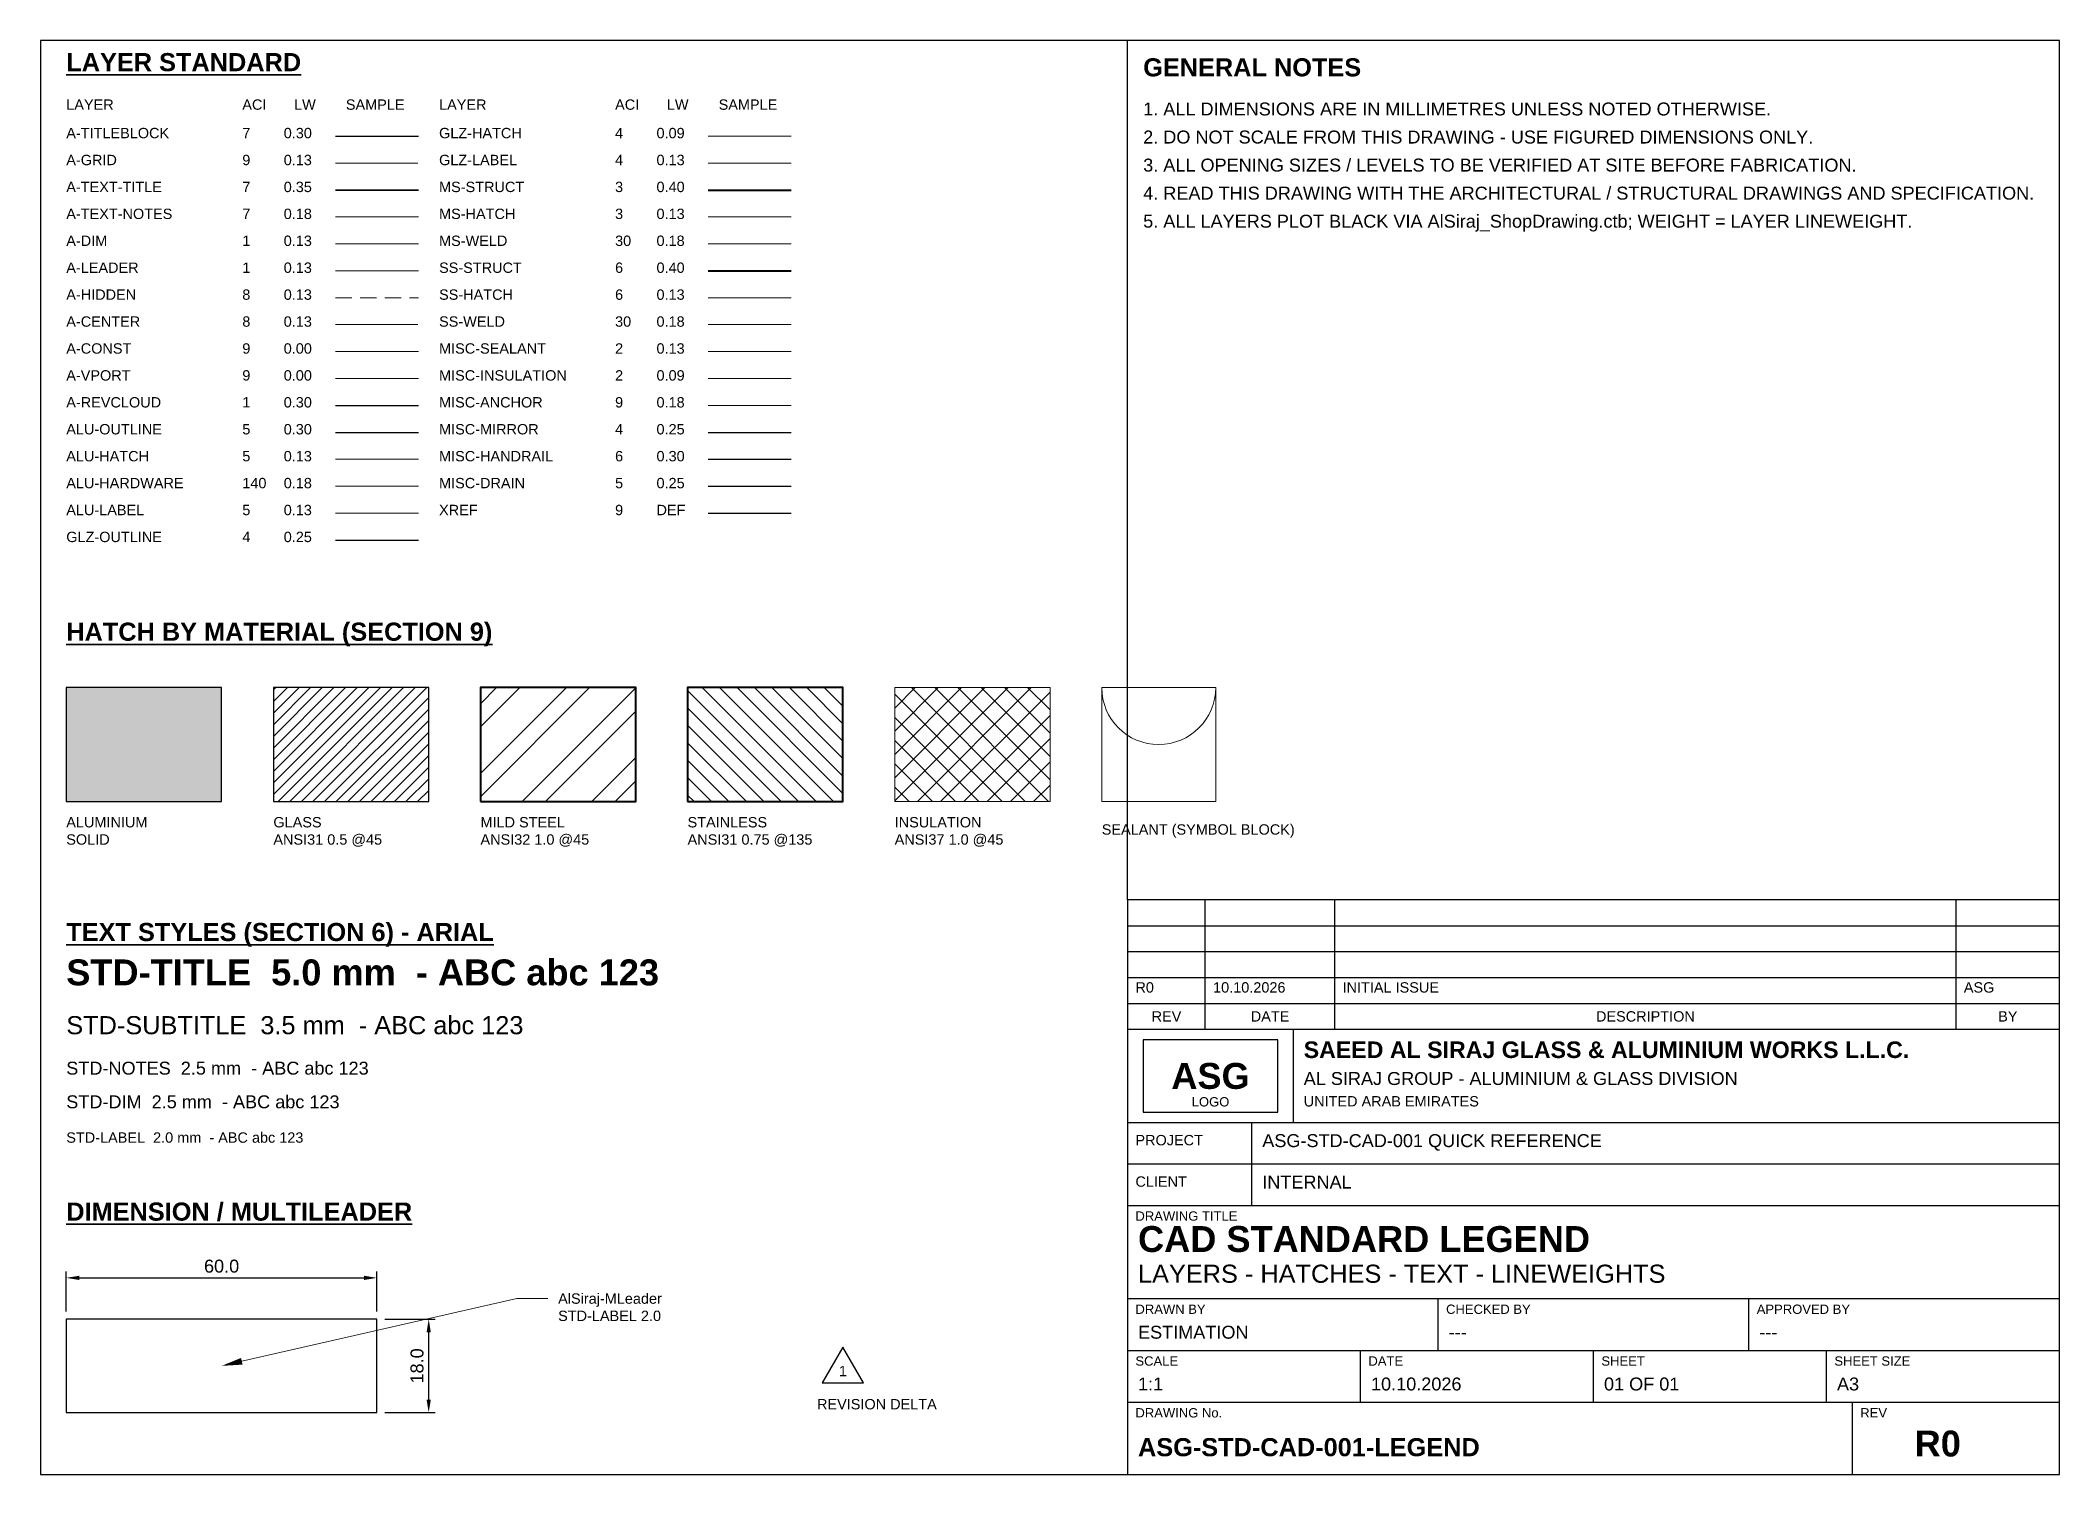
# Paper-space layout 'STD-LEGEND' of a CAD drawing. Header units: millimetres. Extents: x 20 to 410, y 10 to 287.
import ezdxf
from ezdxf import colors
from ezdxf.entities.mleader import LeaderData, LeaderLine
from ezdxf.enums import TextEntityAlignment as Align
from ezdxf.math import Vec2, Vec3

# ---------------------------------------------------------------- set-up
doc = ezdxf.new("R2010")
doc.units = ezdxf.units.MM
doc.linetypes.add('CENTER2', pattern=[25.4, 15.875, -3.175, 3.175, -3.175])
doc.linetypes.add('HIDDEN2', pattern=[4.7625, 3.175, -1.5875])
for name, color, linetype, lineweight in [('A-CENTER', 8, 'CENTER2', 13), ('A-DIM', 1, 'Continuous', 13), ('A-GRID', 9, 'CENTER2', 13), ('A-HIDDEN', 8, 'HIDDEN2', 13), ('A-LEADER', 1, 'Continuous', 13), ('A-REVCLOUD', 1, 'Continuous', 30), ('A-TEXT-NOTES', 7, 'Continuous', 18), ('A-TEXT-TITLE', 7, 'Continuous', 35), ('A-TITLEBLOCK', 7, 'Continuous', 30), ('ALU-HARDWARE', 140, 'Continuous', 18), ('ALU-HATCH', 5, 'Continuous', 13), ('ALU-LABEL', 5, 'Continuous', 13), ('ALU-OUTLINE', 5, 'Continuous', 30), ('GLZ-HATCH', 4, 'Continuous', 9), ('GLZ-LABEL', 4, 'Continuous', 13), ('GLZ-OUTLINE', 4, 'Continuous', 25), ('MISC-ANCHOR', 9, 'Continuous', 18), ('MISC-DRAIN', 5, 'Continuous', 25), ('MISC-HANDRAIL', 6, 'Continuous', 30), ('MISC-INSULATION', 2, 'Continuous', 9), ('MISC-MIRROR', 4, 'Continuous', 25), ('MISC-SEALANT', 2, 'Continuous', 13), ('MS-HATCH', 3, 'Continuous', 13), ('MS-STRUCT', 3, 'Continuous', 40), ('MS-WELD', 30, 'Continuous', 18), ('SS-HATCH', 6, 'Continuous', 13), ('SS-STRUCT', 6, 'Continuous', 40), ('SS-WELD', 30, 'Continuous', 18)]:
    doc.layers.add(name, color=color, linetype=linetype, lineweight=lineweight)
doc.layers.add('A-CONST', color=9, linetype='Continuous', lineweight=0, plot=False)
doc.layers.add('A-VPORT', color=9, linetype='Continuous', lineweight=0, plot=False)
doc.layers.add('XREF', color=9, linetype='Continuous')
doc.styles.add('STD-DIM', font='arial.ttf')
doc.styles.add('STD-LABEL', font='arial.ttf')
doc.styles.add('STD-NOTES', font='arial.ttf')
doc.styles.add('STD-SUBTITLE', font='arial.ttf')
doc.styles.add('STD-TITLE', font='arialbd.ttf')
doc.dimstyles.new('AlSiraj-Dim', dxfattribs={"dimtxt": 2.5, "dimasz": 2.5, "dimexe": 1.25, "dimexo": 1.5, "dimgap": 1, "dimtad": 1, "dimdec": 1, "dimzin": 0, "dimdsep": 46, "dimtxsty": 'STD-DIM', "dimcen": 2.5, "dimclrd": 256, "dimclre": 256, "dimclrt": 256, "dimazin": 3, "dimtfac": 1, "dimtmove": 0, "dimatfit": 3, "dimlwd": -1, "dimlwe": -1})
doc.mleader_styles.duplicate_entry("Standard", 'AlSiraj-MLeader')

# ---------------------------------------------------------------- blocks, each defined once
blk = doc.blocks.new('ASG-TITLEBLOCK', base_point=(180, 0))
at = {"layer": 'A-TITLEBLOCK'}
for p, q in [((15, 86), (15, 111)), ((40, 86), (40, 111)), ((160, 86), (160, 111)), ((0, 106), (180, 106)), ((0, 101), (180, 101)), ((0, 96), (180, 96)), ((0, 91), (180, 91)), ((0, 86), (180, 86)), ((32, 68), (32, 86)), ((0, 68), (180, 68)), ((24, 52), (24, 68)), ((0, 60), (180, 60)), ((0, 52), (180, 52)), ((0, 34), (180, 34)), ((60, 24), (60, 34)), ((120, 24), (120, 34)), ((0, 24), (180, 24)), ((45, 14), (45, 24)), ((90, 14), (90, 24)), ((135, 14), (135, 24)), ((0, 14), (180, 14)), ((140, 0), (140, 14))]:
    blk.add_line(p, q, dxfattribs=at)
for points in [[(0, 0), (180, 0), (180, 111), (0, 111)], [(3, 70), (29, 70), (29, 84), (3, 84)]]:
    blk.add_lwpolyline(points, close=True, dxfattribs=at)
at = {"layer": 'A-TEXT-NOTES', "style": 'STD-LABEL'}
for s, height, p in [('REV', 2, (7.5, 88.5)), ('DATE', 2, (27.5, 88.5)), ('DESCRIPTION', 2, (100, 88.5)), ('BY', 2, (170, 88.5)), ('LOGO', 1.8, (16, 72))]:
    blk.add_text(s, height=height, dxfattribs=at).set_placement(p, align=Align.MIDDLE_CENTER)
at = {"layer": 'A-TEXT-NOTES'}
for s, height, style, p in [('AL SIRAJ GROUP - ALUMINIUM & GLASS DIVISION', 2.5, 'STD-NOTES', (34, 74.5)), ('PROJECT', 2, 'STD-LABEL', (1.5, 63)), ('CLIENT', 2, 'STD-LABEL', (1.5, 55)), ('DRAWING TITLE', 1.8, 'STD-LABEL', (1.5, 48.5)), ('DRAWN BY', 1.8, 'STD-LABEL', (1.5, 30.5)), ('CHECKED BY', 1.8, 'STD-LABEL', (61.5, 30.5)), ('APPROVED BY', 1.8, 'STD-LABEL', (121.5, 30.5)), ('SCALE', 1.8, 'STD-LABEL', (1.5, 20.5)), ('DATE', 1.8, 'STD-LABEL', (46.5, 20.5)), ('SHEET', 1.8, 'STD-LABEL', (91.5, 20.5)), ('SHEET SIZE', 1.8, 'STD-LABEL', (136.5, 20.5)), ('DRAWING No.', 1.8, 'STD-LABEL', (1.5, 10.5)), ('REV', 1.8, 'STD-LABEL', (141.5, 10.5))]:
    blk.add_text(s, height=height, dxfattribs=dict(at, style=style)).set_placement(p, align=Align.BOTTOM_LEFT)
for tag, height, style, p in [('R4_REV', 2, 'STD-LABEL', (1.5, 107.5)), ('R4_DATE', 2, 'STD-LABEL', (16.5, 107.5)), ('R4_DESC', 2, 'STD-LABEL', (41.5, 107.5)), ('R4_BY', 2, 'STD-LABEL', (161.5, 107.5)), ('R3_REV', 2, 'STD-LABEL', (1.5, 102.5)), ('R3_DATE', 2, 'STD-LABEL', (16.5, 102.5)), ('R3_DESC', 2, 'STD-LABEL', (41.5, 102.5)), ('R3_BY', 2, 'STD-LABEL', (161.5, 102.5)), ('R2_REV', 2, 'STD-LABEL', (1.5, 97.5)), ('R2_DATE', 2, 'STD-LABEL', (16.5, 97.5)), ('R2_DESC', 2, 'STD-LABEL', (41.5, 97.5)), ('R2_BY', 2, 'STD-LABEL', (161.5, 97.5)), ('R1_REV', 2, 'STD-LABEL', (1.5, 92.5)), ('R1_DATE', 2, 'STD-LABEL', (16.5, 92.5)), ('R1_DESC', 2, 'STD-LABEL', (41.5, 92.5)), ('R1_BY', 2, 'STD-LABEL', (161.5, 92.5)), ('CONTACT', 2, 'STD-LABEL', (34, 70.5)), ('PROJECT', 2.5, 'STD-NOTES', (26, 62.5)), ('CLIENT', 2.5, 'STD-NOTES', (26, 54.5)), ('DRAWN', 2.5, 'STD-NOTES', (2, 25.5)), ('CHECKED', 2.5, 'STD-NOTES', (62, 25.5)), ('APPROVED', 2.5, 'STD-NOTES', (122, 25.5)), ('SCALE', 2.5, 'STD-NOTES', (2, 15.5)), ('DATE', 2.5, 'STD-NOTES', (47, 15.5)), ('SHEET', 2.5, 'STD-NOTES', (92, 15.5)), ('SIZE', 2.5, 'STD-NOTES', (137, 15.5))]:
    blk.add_attdef(tag, text='', height=height, dxfattribs=dict(at, style=style)).set_placement(p, align=Align.BOTTOM_LEFT)
at = {"layer": 'A-TEXT-TITLE', "style": 'STD-TITLE'}
blk.add_text('SAEED AL SIRAJ GLASS & ALUMINIUM WORKS L.L.C.', height=3.2, dxfattribs=at).set_placement((34, 79.5), align=Align.BOTTOM_LEFT)
blk.add_text('ASG', height=5, dxfattribs=at).set_placement((16, 77), align=Align.MIDDLE_CENTER)
at = {"layer": 'A-TEXT-TITLE'}
for tag, height, style, p in [('TITLE1', 5, 'STD-TITLE', (2, 41.5)), ('TITLE2', 3.5, 'STD-SUBTITLE', (2, 36)), ('REV', 5, 'STD-TITLE', (152, 2)), ('DWG_NO', 3.5, 'STD-TITLE', (2, 2.5))]:
    blk.add_attdef(tag, text='', height=height, dxfattribs=dict(at, style=style)).set_placement(p, align=Align.BOTTOM_LEFT)
blk = doc.blocks.new('ASG-SEALANT')
blk.add_lwpolyline([(0, 0), (10, 0), (10, 10), (0, 10)], close=True)
blk.add_arc((5, 10), 5, 180, 360)
blk = doc.blocks.new('ASG-REV-DELTA')
blk.add_lwpolyline([(-4, -2.3), (4, -2.3), (0, 4.6)], close=True)
at = {"style": 'STD-LABEL'}
blk.add_attdef('REV', text='', height=2, dxfattribs=at).set_placement((0, 0), align=Align.MIDDLE_CENTER)

psp = doc.layouts.new('STD-LEGEND')

# ---------------------------------------------------------------- hatches: boundary and pattern name
at = {"layer": 'ALU-HATCH'}
h = psp.add_hatch(color=256, dxfattribs=at)
h.dxf.hatch_style = 1
h.paths.add_polyline_path([(25, 140), (55, 140), (55, 162), (25, 162)])
at = {"layer": 'GLZ-HATCH'}
h = psp.add_hatch(dxfattribs=at)
h.set_pattern_fill('ANSI31', color=256, scale=0.5)
h.paths.add_polyline_path([(65, 140), (95, 140), (95, 162), (65, 162)])
at = {"layer": 'MISC-INSULATION'}
h = psp.add_hatch(dxfattribs=at)
h.set_pattern_fill('ANSI37', color=256)
h.paths.add_polyline_path([(185, 140), (215, 140), (215, 162), (185, 162)])
at = {"layer": 'MS-HATCH'}
h = psp.add_hatch(dxfattribs=at)
h.set_pattern_fill('ANSI32', color=256)
h.paths.add_polyline_path([(105, 140), (135, 140), (135, 162), (105, 162)])
at = {"layer": 'SS-HATCH'}
h = psp.add_hatch(dxfattribs=at)
h.set_pattern_fill('ANSI31', color=256, scale=0.75, angle=90)
h.paths.add_polyline_path([(145, 140), (175, 140), (175, 162), (145, 162)])

# ---------------------------------------------------------------- linework, layer by layer
at = {"layer": 'A-CENTER'}
psp.add_line((77, 232.1), (93, 232.1), dxfattribs=at)
at = {"layer": 'A-CONST'}
psp.add_line((77, 226.9), (93, 226.9), dxfattribs=at)
at = {"layer": 'A-DIM'}
psp.add_line((77, 247.7), (93, 247.7), dxfattribs=at)
at = {"layer": 'A-GRID'}
psp.add_line((77, 263.3), (93, 263.3), dxfattribs=at)
at = {"layer": 'A-HIDDEN'}
psp.add_line((77, 237.3), (93, 237.3), dxfattribs=at)
at = {"layer": 'A-LEADER'}
psp.add_line((77, 242.5), (93, 242.5), dxfattribs=at)
at = {"layer": 'A-REVCLOUD'}
psp.add_line((77, 216.5), (93, 216.5), dxfattribs=at)
at = {"layer": 'A-TEXT-NOTES'}
psp.add_line((77, 252.9), (93, 252.9), dxfattribs=at)
at = {"layer": 'A-TEXT-TITLE'}
psp.add_line((77, 258.1), (93, 258.1), dxfattribs=at)
at = {"layer": 'A-TITLEBLOCK'}
for p, q in [((230, 121), (230, 287)), ((77, 268.5), (93, 268.5))]:
    psp.add_line(p, q, dxfattribs=at)
psp.add_lwpolyline([(20, 10), (410, 10), (410, 287), (20, 287)], close=True, dxfattribs=at)
at = {"layer": 'A-VPORT'}
psp.add_line((77, 221.7), (93, 221.7), dxfattribs=at)
at = {"layer": 'ALU-HARDWARE'}
psp.add_line((77, 200.9), (93, 200.9), dxfattribs=at)
at = {"layer": 'ALU-HATCH'}
psp.add_line((77, 206.1), (93, 206.1), dxfattribs=at)
at = {"layer": 'ALU-LABEL'}
psp.add_line((77, 195.7), (93, 195.7), dxfattribs=at)
at = {"layer": 'ALU-OUTLINE'}
psp.add_line((77, 211.3), (93, 211.3), dxfattribs=at)
for points in [[(25, 140), (55, 140), (55, 162), (25, 162)], [(25, 22), (85, 22), (85, 40), (25, 40)]]:
    psp.add_lwpolyline(points, close=True, dxfattribs=at)
at = {"layer": 'GLZ-HATCH'}
psp.add_line((149, 268.5), (165, 268.5), dxfattribs=at)
at = {"layer": 'GLZ-LABEL'}
psp.add_line((149, 263.3), (165, 263.3), dxfattribs=at)
at = {"layer": 'GLZ-OUTLINE'}
psp.add_line((77, 190.5), (93, 190.5), dxfattribs=at)
psp.add_lwpolyline([(65, 140), (95, 140), (95, 162), (65, 162)], close=True, dxfattribs=at)
at = {"layer": 'MISC-ANCHOR'}
psp.add_line((149, 216.5), (165, 216.5), dxfattribs=at)
at = {"layer": 'MISC-DRAIN'}
psp.add_line((149, 200.9), (165, 200.9), dxfattribs=at)
at = {"layer": 'MISC-HANDRAIL'}
psp.add_line((149, 206.1), (165, 206.1), dxfattribs=at)
at = {"layer": 'MISC-INSULATION'}
psp.add_line((149, 221.7), (165, 221.7), dxfattribs=at)
psp.add_lwpolyline([(185, 140), (215, 140), (215, 162), (185, 162)], close=True, dxfattribs=at)
at = {"layer": 'MISC-MIRROR'}
psp.add_line((149, 211.3), (165, 211.3), dxfattribs=at)
at = {"layer": 'MISC-SEALANT'}
psp.add_line((149, 226.9), (165, 226.9), dxfattribs=at)
at = {"layer": 'MS-HATCH'}
psp.add_line((149, 252.9), (165, 252.9), dxfattribs=at)
at = {"layer": 'MS-STRUCT'}
psp.add_line((149, 258.1), (165, 258.1), dxfattribs=at)
psp.add_lwpolyline([(105, 140), (135, 140), (135, 162), (105, 162)], close=True, dxfattribs=at)
at = {"layer": 'MS-WELD'}
psp.add_line((149, 247.7), (165, 247.7), dxfattribs=at)
at = {"layer": 'SS-HATCH'}
psp.add_line((149, 237.3), (165, 237.3), dxfattribs=at)
at = {"layer": 'SS-STRUCT'}
psp.add_line((149, 242.5), (165, 242.5), dxfattribs=at)
psp.add_lwpolyline([(145, 140), (175, 140), (175, 162), (145, 162)], close=True, dxfattribs=at)
at = {"layer": 'SS-WELD'}
psp.add_line((149, 232.1), (165, 232.1), dxfattribs=at)
at = {"layer": 'XREF'}
psp.add_line((149, 195.7), (165, 195.7), dxfattribs=at)

# ---------------------------------------------------------------- block references
at = {"layer": 'A-REVCLOUD'}
psp.add_blockref('ASG-REV-DELTA', (175, 30), dxfattribs=at).add_auto_attribs({'REV': '1'})
at = {"layer": 'A-TITLEBLOCK'}
psp.add_blockref('ASG-TITLEBLOCK', (410, 10), dxfattribs=at).add_auto_attribs({'DWG_NO': 'ASG-STD-CAD-001-LEGEND', 'REV': 'R0', 'SCALE': '1:1', 'DATE': '10.10.2026', 'SHEET': '01 OF 01', 'SIZE': 'A3', 'DRAWN': 'ESTIMATION', 'CHECKED': '---', 'APPROVED': '---', 'TITLE1': 'CAD STANDARD LEGEND', 'TITLE2': 'LAYERS - HATCHES - TEXT - LINEWEIGHTS', 'PROJECT': 'ASG-STD-CAD-001 QUICK REFERENCE', 'CLIENT': 'INTERNAL', 'CONTACT': 'UNITED ARAB EMIRATES', 'R1_REV': 'R0', 'R1_DATE': '10.10.2026', 'R1_DESC': 'INITIAL ISSUE', 'R1_BY': 'ASG'})
at = {"layer": 'MISC-SEALANT', "xscale": 2.2, "yscale": 2.2}
psp.add_blockref('ASG-SEALANT', (225, 140), dxfattribs=at)

# ---------------------------------------------------------------- texts
at = {"layer": 'A-TEXT-NOTES'}
for s, height, style, p in [('LAYER', 2, 'STD-LABEL', (25, 273)), ('ACI', 2, 'STD-LABEL', (59, 273)), ('LW', 2, 'STD-LABEL', (69, 273)), ('SAMPLE', 2, 'STD-LABEL', (79, 273)), ('LAYER', 2, 'STD-LABEL', (97, 273)), ('ACI', 2, 'STD-LABEL', (131, 273)), ('LW', 2, 'STD-LABEL', (141, 273)), ('SAMPLE', 2, 'STD-LABEL', (151, 273)), ('A-TITLEBLOCK', 2, 'STD-LABEL', (25, 267.5)), ('7', 2, 'STD-LABEL', (59, 267.5)), ('0.30', 2, 'STD-LABEL', (67, 267.5)), ('GLZ-HATCH', 2, 'STD-LABEL', (97, 267.5)), ('4', 2, 'STD-LABEL', (131, 267.5)), ('0.09', 2, 'STD-LABEL', (139, 267.5)), ('A-GRID', 2, 'STD-LABEL', (25, 262.3)), ('9', 2, 'STD-LABEL', (59, 262.3)), ('0.13', 2, 'STD-LABEL', (67, 262.3)), ('GLZ-LABEL', 2, 'STD-LABEL', (97, 262.3)), ('4', 2, 'STD-LABEL', (131, 262.3)), ('0.13', 2, 'STD-LABEL', (139, 262.3)), ('A-TEXT-TITLE', 2, 'STD-LABEL', (25, 257.1)), ('7', 2, 'STD-LABEL', (59, 257.1)), ('0.35', 2, 'STD-LABEL', (67, 257.1)), ('MS-STRUCT', 2, 'STD-LABEL', (97, 257.1)), ('3', 2, 'STD-LABEL', (131, 257.1)), ('0.40', 2, 'STD-LABEL', (139, 257.1)), ('A-TEXT-NOTES', 2, 'STD-LABEL', (25, 251.9)), ('7', 2, 'STD-LABEL', (59, 251.9)), ('0.18', 2, 'STD-LABEL', (67, 251.9)), ('MS-HATCH', 2, 'STD-LABEL', (97, 251.9)), ('3', 2, 'STD-LABEL', (131, 251.9)), ('0.13', 2, 'STD-LABEL', (139, 251.9)), ('A-DIM', 2, 'STD-LABEL', (25, 246.7)), ('1', 2, 'STD-LABEL', (59, 246.7)), ('0.13', 2, 'STD-LABEL', (67, 246.7)), ('MS-WELD', 2, 'STD-LABEL', (97, 246.7)), ('30', 2, 'STD-LABEL', (131, 246.7)), ('0.18', 2, 'STD-LABEL', (139, 246.7)), ('A-LEADER', 2, 'STD-LABEL', (25, 241.5)), ('1', 2, 'STD-LABEL', (59, 241.5)), ('0.13', 2, 'STD-LABEL', (67, 241.5)), ('SS-STRUCT', 2, 'STD-LABEL', (97, 241.5)), ('6', 2, 'STD-LABEL', (131, 241.5)), ('0.40', 2, 'STD-LABEL', (139, 241.5)), ('A-HIDDEN', 2, 'STD-LABEL', (25, 236.3)), ('8', 2, 'STD-LABEL', (59, 236.3)), ('0.13', 2, 'STD-LABEL', (67, 236.3)), ('SS-HATCH', 2, 'STD-LABEL', (97, 236.3)), ('6', 2, 'STD-LABEL', (131, 236.3)), ('0.13', 2, 'STD-LABEL', (139, 236.3)), ('A-CENTER', 2, 'STD-LABEL', (25, 231.1)), ('8', 2, 'STD-LABEL', (59, 231.1)), ('0.13', 2, 'STD-LABEL', (67, 231.1)), ('SS-WELD', 2, 'STD-LABEL', (97, 231.1)), ('30', 2, 'STD-LABEL', (131, 231.1)), ('0.18', 2, 'STD-LABEL', (139, 231.1)), ('A-CONST', 2, 'STD-LABEL', (25, 225.9)), ('9', 2, 'STD-LABEL', (59, 225.9)), ('0.00', 2, 'STD-LABEL', (67, 225.9)), ('MISC-SEALANT', 2, 'STD-LABEL', (97, 225.9)), ('2', 2, 'STD-LABEL', (131, 225.9)), ('0.13', 2, 'STD-LABEL', (139, 225.9)), ('A-VPORT', 2, 'STD-LABEL', (25, 220.7)), ('9', 2, 'STD-LABEL', (59, 220.7)), ('0.00', 2, 'STD-LABEL', (67, 220.7)), ('MISC-INSULATION', 2, 'STD-LABEL', (97, 220.7)), ('2', 2, 'STD-LABEL', (131, 220.7)), ('0.09', 2, 'STD-LABEL', (139, 220.7)), ('A-REVCLOUD', 2, 'STD-LABEL', (25, 215.5)), ('1', 2, 'STD-LABEL', (59, 215.5)), ('0.30', 2, 'STD-LABEL', (67, 215.5)), ('MISC-ANCHOR', 2, 'STD-LABEL', (97, 215.5)), ('9', 2, 'STD-LABEL', (131, 215.5)), ('0.18', 2, 'STD-LABEL', (139, 215.5)), ('ALU-OUTLINE', 2, 'STD-LABEL', (25, 210.3)), ('5', 2, 'STD-LABEL', (59, 210.3)), ('0.30', 2, 'STD-LABEL', (67, 210.3)), ('MISC-MIRROR', 2, 'STD-LABEL', (97, 210.3)), ('4', 2, 'STD-LABEL', (131, 210.3)), ('0.25', 2, 'STD-LABEL', (139, 210.3)), ('ALU-HATCH', 2, 'STD-LABEL', (25, 205.1)), ('5', 2, 'STD-LABEL', (59, 205.1)), ('0.13', 2, 'STD-LABEL', (67, 205.1)), ('MISC-HANDRAIL', 2, 'STD-LABEL', (97, 205.1)), ('6', 2, 'STD-LABEL', (131, 205.1)), ('0.30', 2, 'STD-LABEL', (139, 205.1)), ('ALU-HARDWARE', 2, 'STD-LABEL', (25, 199.9)), ('140', 2, 'STD-LABEL', (59, 199.9)), ('0.18', 2, 'STD-LABEL', (67, 199.9)), ('MISC-DRAIN', 2, 'STD-LABEL', (97, 199.9)), ('5', 2, 'STD-LABEL', (131, 199.9)), ('0.25', 2, 'STD-LABEL', (139, 199.9)), ('ALU-LABEL', 2, 'STD-LABEL', (25, 194.7)), ('5', 2, 'STD-LABEL', (59, 194.7)), ('0.13', 2, 'STD-LABEL', (67, 194.7)), ('XREF', 2, 'STD-LABEL', (97, 194.7)), ('9', 2, 'STD-LABEL', (131, 194.7)), ('DEF', 2, 'STD-LABEL', (139, 194.7)), ('GLZ-OUTLINE', 2, 'STD-LABEL', (25, 189.5)), ('4', 2, 'STD-LABEL', (59, 189.5)), ('0.25', 2, 'STD-LABEL', (67, 189.5)), ('SEALANT (SYMBOL BLOCK)', 2, 'STD-LABEL', (225, 133)), ('STD-TITLE  5.0 mm  - ABC abc 123', 5, 'STD-TITLE', (25, 103)), ('STD-SUBTITLE  3.5 mm  - ABC abc 123', 3.5, 'STD-SUBTITLE', (25, 94)), ('STD-NOTES  2.5 mm  - ABC abc 123', 2.5, 'STD-NOTES', (25, 86.5)), ('STD-DIM  2.5 mm  - ABC abc 123', 2.5, 'STD-DIM', (25, 80)), ('STD-LABEL  2.0 mm  - ABC abc 123', 2, 'STD-LABEL', (25, 73.5)), ('REVISION DELTA', 2, 'STD-LABEL', (170, 22))]:
    psp.add_text(s, height=height, dxfattribs=dict(at, style=style)).set_placement(p, align=Align.BOTTOM_LEFT)
at = {"layer": 'A-TEXT-NOTES', "insert": (233, 275), "char_height": 2.5, "width": 172, "attachment_point": 1, "line_spacing_factor": 1.3, "style": 'STD-NOTES'}
psp.add_mtext('1. ALL DIMENSIONS ARE IN MILLIMETRES UNLESS NOTED OTHERWISE.\\P2. DO NOT SCALE FROM THIS DRAWING - USE FIGURED DIMENSIONS ONLY.\\P3. ALL OPENING SIZES / LEVELS TO BE VERIFIED AT SITE BEFORE FABRICATION.\\P4. READ THIS DRAWING WITH THE ARCHITECTURAL / STRUCTURAL DRAWINGS AND SPECIFICATION.\\P5. ALL LAYERS PLOT BLACK VIA AlSiraj_ShopDrawing.ctb; WEIGHT = LAYER LINEWEIGHT.', dxfattribs=at)
at = {"layer": 'A-TEXT-NOTES', "char_height": 2, "width": 36, "attachment_point": 1, "style": 'STD-LABEL'}
for s, insert in [('ALUMINIUM\\PSOLID', (25, 137)), ('GLASS\\PANSI31 0.5 @45', (65, 137)), ('MILD STEEL\\PANSI32 1.0 @45', (105, 137)), ('STAINLESS\\PANSI31 0.75 @135', (145, 137)), ('INSULATION\\PANSI37 1.0 @45', (185, 137))]:
    psp.add_mtext(s, dxfattribs=dict(at, insert=insert))
at = {"layer": 'A-TEXT-TITLE', "style": 'STD-TITLE'}
for s, p in [('%%ULAYER STANDARD', (25, 280)), ('GENERAL NOTES', (233, 279)), ('%%UHATCH BY MATERIAL (SECTION 9)', (25, 170)), ('%%UTEXT STYLES (SECTION 6) - ARIAL', (25, 112)), ('%%UDIMENSION / MULTILEADER', (25, 58))]:
    psp.add_text(s, height=3.5, dxfattribs=at).set_placement(p, align=Align.BOTTOM_LEFT)

# ---------------------------------------------------------------- dimensions: what is measured, and where the dimension line sits
at = {"layer": 'A-DIM'}
psp.add_linear_dim(base=(25, 48), p1=(25, 40), p2=(85, 40), dimstyle='AlSiraj-Dim', dxfattribs=at).render()
psp.add_linear_dim(base=(95, 22), p1=(85, 22), p2=(85, 40), angle=90, dimstyle='AlSiraj-Dim', dxfattribs=at).render()

# ---------------------------------------------------------------- leaders
at = {"layer": 'A-LEADER'}
ml = psp.add_multileader_mtext('AlSiraj-MLeader', dxfattribs=at)
ml.set_content('AlSiraj-MLeader\\PSTD-LABEL 2.0', color=256, style='STD-LABEL')
ml.set_leader_properties(color=256, linetype='ByLayer', lineweight=-1)
ml.build(insert=Vec2(0, 0))
ml.multileader.update_dxf_attribs({"dogleg_length": 6})
ctx = ml.context
ctx.base_point, ctx.char_height = Vec3(118, 44), 2
notes = []
notes.append((ctx, [(0, (1, 1, 0), (112, 44), (1, 0), 6, [(0, [(55, 31)], 0, [])])]))
ctx.mtext.insert = Vec3(120, 45)
for ctx, leaders in notes:
    for number, flags, end, landing, length, lines in leaders:
        leader = LeaderData()
        leader.index, (leader.has_last_leader_line, leader.has_dogleg_vector, leader.attachment_direction) = number, flags
        leader.last_leader_point, leader.dogleg_vector, leader.dogleg_length = Vec3(end), Vec3(landing), length
        for number, points, colour, breaks in lines:
            line = LeaderLine()
            line.index, line.vertices, line.color, line.breaks = number, Vec3.list(points), colors.encode_raw_color(colour), breaks
            leader.lines.append(line)
        ctx.leaders.append(leader)

doc.saveas('drawing.dxf')
